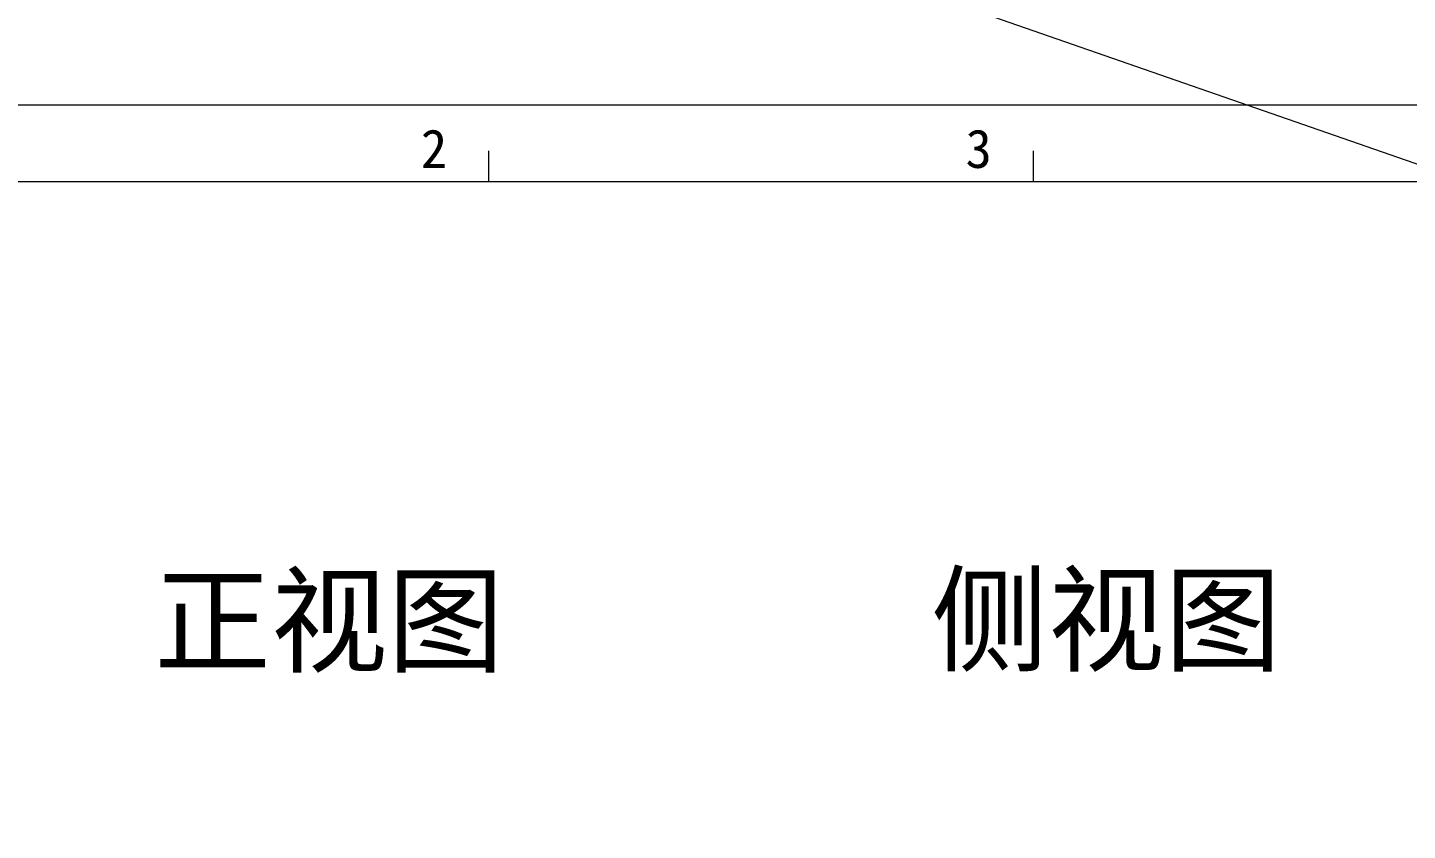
# Model space of a CAD drawing. Header units: inches. Extents: x 1765 to 5217, y -1519 to 441.
# Drawn here: x 3955.7 to 4078.5, y -709.7 to -638.3 of the extents above; entities that cross this region are included whole.
import ezdxf

# ---------------------------------------------------------------- set-up
doc = ezdxf.new("R2010")
doc.units = ezdxf.units.IN
doc.header["$MEASUREMENT"] = 0
doc.layers.add('DIM', color=3, linetype='Continuous', lineweight=15)
doc.layers.add('图框', color=255, linetype='Continuous', lineweight=5)
doc.layers.add('LENS', color=6, linetype='Continuous')
doc.styles.add('宋体', font='')
doc.styles.get('宋体').set_extended_font_data('SimSun')

msp = doc.modelspace()

# ---------------------------------------------------------------- linework, layer by layer
at = {"layer": 'DIM', "color": 1}
msp.add_line((3352.352, -397.809), (5216.637, -1045.544), dxfattribs=at)
at = {"layer": 'DIM'}
msp.add_line((3892.885, -645.137), (4294.592, -645.137), dxfattribs=at)
at = {"layer": '图框'}
for p, q in [((3996.736, -652.006), (3996.736, -649.259)), ((4045.227, -652.006), (4045.227, -649.259)), ((4287.722, -652.006), (3899.754, -652.006)), ((4248.925, -652.006), (3899.754, -652.006))]:
    msp.add_line(p, q, dxfattribs=at)

# ---------------------------------------------------------------- texts
at = {"layer": 'DIM', "color": 0, "style": '宋体'}
msp.add_text('正视图', height=7.6124, dxfattribs=at).set_placement((3966.941, -694.867))
at = {"layer": 'LENS', "color": 0, "style": '宋体'}
msp.add_text('侧视图', height=7.6124, dxfattribs=at).set_placement((4036.129, -694.783))
at = {"layer": '图框'}
for s, p in [('2', (3990.678, -650.768)), ('3', (4039.169, -650.768))]:
    msp.add_text(s, height=3.434, dxfattribs=at).set_placement(p)

doc.saveas('drawing.dxf')
